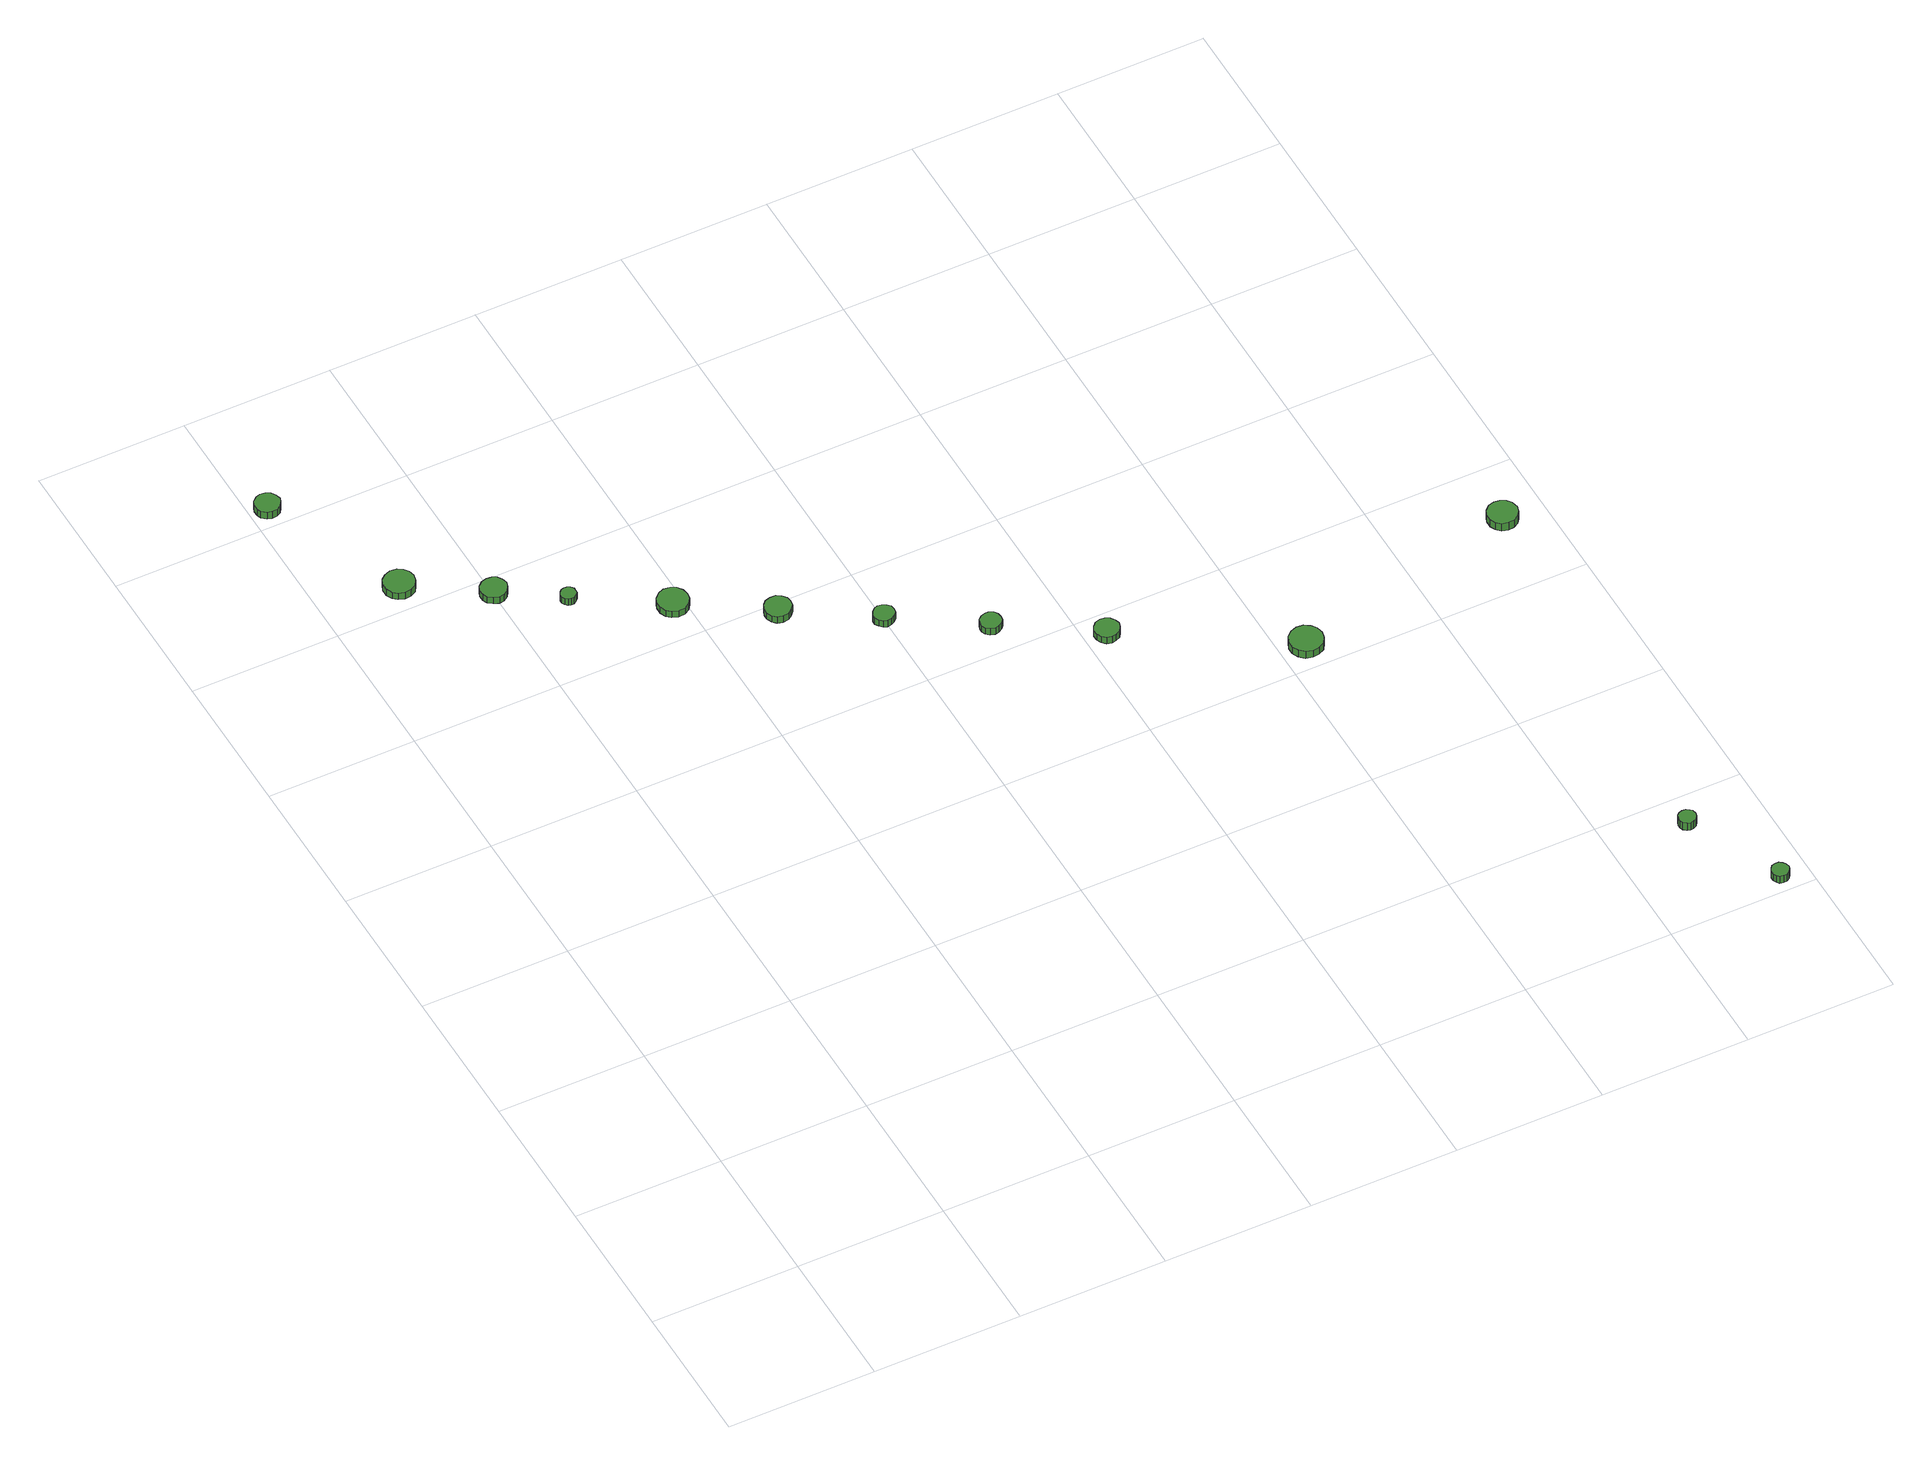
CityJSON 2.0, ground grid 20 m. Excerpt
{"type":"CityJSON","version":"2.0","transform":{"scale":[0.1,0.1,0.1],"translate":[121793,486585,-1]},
"CityObjects":{
"tree1":{"type":"SolitaryVegetationObject","attributes":{"function":"something"},"geometry":[{"type":"MultiSurface","lod":"1","boundaries":[[[0,1,2,3,4,5,6,7,8,9,10,11,12,13,14]],[[15,16,17,18,19,20,21,22,23,24,25,26,27,28,29]],[[0,29,28,1]],[[1,28,27,2]],[[2,27,26,3]],[[3,26,25,4]],[[4,25,24,5]],[[5,24,23,6]],[[6,23,22,7]],[[7,22,21,8]],[[8,21,20,9]],[[9,20,19,10]],[[10,19,18,11]],[[11,18,17,12]],[[12,17,16,13]],[[13,16,15,14]],[[14,15,29,0]]]}]},
"tree2":{"type":"SolitaryVegetationObject","attributes":{"function":"something"},"geometry":[{"type":"MultiSurface","lod":"1","boundaries":[[[30,31,32,33,34,35,36,37,38,39,40,41,42,43,44]],[[45,46,47,48,49,50,51,52,53,54,55,56,57,58,59]],[[30,59,58,31]],[[31,58,57,32]],[[32,57,56,33]],[[33,56,55,34]],[[34,55,54,35]],[[35,54,53,36]],[[36,53,52,37]],[[37,52,51,38]],[[38,51,50,39]],[[39,50,49,40]],[[40,49,48,41]],[[41,48,47,42]],[[42,47,46,43]],[[43,46,45,44]],[[44,45,59,30]]]}]},
"tree3":{"type":"SolitaryVegetationObject","attributes":{"function":"something"},"geometry":[{"type":"MultiSurface","lod":"1","boundaries":[[[60,61,62,63,64,65,66,67,68,69,70,71,72,73,74]],[[75,76,77,78,79,80,81,82,83,84,85,86,87,88,89]],[[60,89,88,61]],[[61,88,87,62]],[[62,87,86,63]],[[63,86,85,64]],[[64,85,84,65]],[[65,84,83,66]],[[66,83,82,67]],[[67,82,81,68]],[[68,81,80,69]],[[69,80,79,70]],[[70,79,78,71]],[[71,78,77,72]],[[72,77,76,73]],[[73,76,75,74]],[[74,75,89,60]]]}]},
"tree4":{"type":"SolitaryVegetationObject","attributes":{"function":"something"},"geometry":[{"type":"MultiSurface","lod":"1","boundaries":[[[90,91,92,93,94,95,96,97,98,99,100,101,102,103,104]],[[105,106,107,108,109,110,111,112,113,114,115,116,117,118,119]],[[90,119,118,91]],[[91,118,117,92]],[[92,117,116,93]],[[93,116,115,94]],[[94,115,114,95]],[[95,114,113,96]],[[96,113,112,97]],[[97,112,111,98]],[[98,111,110,99]],[[99,110,109,100]],[[100,109,108,101]],[[101,108,107,102]],[[102,107,106,103]],[[103,106,105,104]],[[104,105,119,90]]]}]},
"tree5":{"type":"SolitaryVegetationObject","attributes":{"function":"something"},"geometry":[{"type":"MultiSurface","lod":"1","boundaries":[[[120,121,122,123,124,125,126,127,128,129,130,131,132,133,134]],[[135,136,137,138,139,140,141,142,143,144,145,146,147,148,149]],[[120,149,148,121]],[[121,148,147,122]],[[122,147,146,123]],[[123,146,145,124]],[[124,145,144,125]],[[125,144,143,126]],[[126,143,142,127]],[[127,142,141,128]],[[128,141,140,129]],[[129,140,139,130]],[[130,139,138,131]],[[131,138,137,132]],[[132,137,136,133]],[[133,136,135,134]],[[134,135,149,120]]]}]},
"tree6":{"type":"SolitaryVegetationObject","attributes":{"function":"something"},"geometry":[{"type":"MultiSurface","lod":"1","boundaries":[[[150,151,152,153,154,155,156,157,158,159,160,161,162,163,164]],[[165,166,167,168,169,170,171,172,173,174,175,176,177,178,179]],[[150,179,178,151]],[[151,178,177,152]],[[152,177,176,153]],[[153,176,175,154]],[[154,175,174,155]],[[155,174,173,156]],[[156,173,172,157]],[[157,172,171,158]],[[158,171,170,159]],[[159,170,169,160]],[[160,169,168,161]],[[161,168,167,162]],[[162,167,166,163]],[[163,166,165,164]],[[164,165,179,150]]]}]},
"tree7":{"type":"SolitaryVegetationObject","attributes":{"function":"something"},"geometry":[{"type":"MultiSurface","lod":"1","boundaries":[[[180,181,182,183,184,185,186,187,188,189,190,191,192,193,194]],[[195,196,197,198,199,200,201,202,203,204,205,206,207,208,209]],[[180,209,208,181]],[[181,208,207,182]],[[182,207,206,183]],[[183,206,205,184]],[[184,205,204,185]],[[185,204,203,186]],[[186,203,202,187]],[[187,202,201,188]],[[188,201,200,189]],[[189,200,199,190]],[[190,199,198,191]],[[191,198,197,192]],[[192,197,196,193]],[[193,196,195,194]],[[194,195,209,180]]]}]},
"tree8":{"type":"SolitaryVegetationObject","attributes":{"function":"something"},"geometry":[{"type":"MultiSurface","lod":"1","boundaries":[[[210,211,212,213,214,215,216,217,218,219,220,221,222,223,224]],[[225,226,227,228,229,230,231,232,233,234,235,236,237,238,239]],[[210,239,238,211]],[[211,238,237,212]],[[212,237,236,213]],[[213,236,235,214]],[[214,235,234,215]],[[215,234,233,216]],[[216,233,232,217]],[[217,232,231,218]],[[218,231,230,219]],[[219,230,229,220]],[[220,229,228,221]],[[221,228,227,222]],[[222,227,226,223]],[[223,226,225,224]],[[224,225,239,210]]]}]},
"tree9":{"type":"SolitaryVegetationObject","attributes":{"function":"something"},"geometry":[{"type":"MultiSurface","lod":"1","boundaries":[[[240,241,242,243,244,245,246,247,248,249,250,251,252,253,254]],[[255,256,257,258,259,260,261,262,263,264,265,266,267,268,269]],[[240,269,268,241]],[[241,268,267,242]],[[242,267,266,243]],[[243,266,265,244]],[[244,265,264,245]],[[245,264,263,246]],[[246,263,262,247]],[[247,262,261,248]],[[248,261,260,249]],[[249,260,259,250]],[[250,259,258,251]],[[251,258,257,252]],[[252,257,256,253]],[[253,256,255,254]],[[254,255,269,240]]]}]},
"tree10":{"type":"SolitaryVegetationObject","attributes":{"function":"something"},"geometry":[{"type":"MultiSurface","lod":"1","boundaries":[[[270,271,272,273,274,275,276,277,278,279,280,281,282,283,284]],[[285,286,287,288,289,290,291,292,293,294,295,296,297,298,299]],[[270,299,298,271]],[[271,298,297,272]],[[272,297,296,273]],[[273,296,295,274]],[[274,295,294,275]],[[275,294,293,276]],[[276,293,292,277]],[[277,292,291,278]],[[278,291,290,279]],[[279,290,289,280]],[[280,289,288,281]],[[281,288,287,282]],[[282,287,286,283]],[[283,286,285,284]],[[284,285,299,270]]]}]},
"tree11":{"type":"SolitaryVegetationObject","attributes":{"function":"something"},"geometry":[{"type":"MultiSurface","lod":"1","boundaries":[[[300,301,302,303,304,305,306,307,308,309,310,311,312,313,314]],[[315,316,317,318,319,320,321,322,323,324,325,326,327,328,329]],[[300,329,328,301]],[[301,328,327,302]],[[302,327,326,303]],[[303,326,325,304]],[[304,325,324,305]],[[305,324,323,306]],[[306,323,322,307]],[[307,322,321,308]],[[308,321,320,309]],[[309,320,319,310]],[[310,319,318,311]],[[311,318,317,312]],[[312,317,316,313]],[[313,316,315,314]],[[314,315,329,300]]]}]},
"tree12":{"type":"SolitaryVegetationObject","attributes":{"function":"something"},"geometry":[{"type":"MultiSurface","lod":"1","boundaries":[[[330,331,332,333,334,335,336,337,338,339,340,341,342,343,344]],[[345,346,347,348,349,350,351,352,353,354,355,356,357,358,359]],[[330,359,358,331]],[[331,358,357,332]],[[332,357,356,333]],[[333,356,355,334]],[[334,355,354,335]],[[335,354,353,336]],[[336,353,352,337]],[[337,352,351,338]],[[338,351,350,339]],[[339,350,349,340]],[[340,349,348,341]],[[341,348,347,342]],[[342,347,346,343]],[[343,346,345,344]],[[344,345,359,330]]]}]},
"tree13":{"type":"SolitaryVegetationObject","attributes":{"function":"something"},"geometry":[{"type":"MultiSurface","lod":"1","boundaries":[[[360,361,362,363,364,365,366,367,368,369,370,371,372,373,374]],[[375,376,377,378,379,380,381,382,383,384,385,386,387,388,389]],[[360,389,388,361]],[[361,388,387,362]],[[362,387,386,363]],[[363,386,385,364]],[[364,385,384,365]],[[365,384,383,366]],[[366,383,382,367]],[[367,382,381,368]],[[368,381,380,369]],[[369,380,379,370]],[[370,379,378,371]],[[371,378,377,372]],[[372,377,376,373]],[[373,376,375,374]],[[374,375,389,360]]]}]}
},
"vertices":[
[41,1428,20],[39,1435,20],[35,1441,20],[29,1444,20],[22,1445,20],[16,1443,20],[10,1438,20],[8,1432,20],[8,1425,20],[10,1419,20],[16,1414,20],[22,1412,20],[29,1413,20],[35,1416,20],[39,1422,20],[39,1422,8],[35,1416,8],[29,1413,8],[22,1412,8],[16,1414,8],[10,1419,8],[8,1425,8],[8,1432,8],[10,1438,8],[16,1443,8],[22,1445,8],[29,1444,8],[35,1441,8],[39,1435,8],[41,1428,8],
[125,1238,19],[123,1246,19],[118,1253,19],[111,1257,19],[102,1258,19],[94,1255,19],[88,1250,19],[84,1242,19],[84,1233,19],[88,1225,19],[94,1220,19],[102,1217,19],[111,1218,19],[118,1222,19],[123,1229,19],[123,1229,8],[118,1222,8],[111,1218,8],[102,1217,8],[94,1220,8],[88,1225,8],[84,1233,8],[84,1242,8],[88,1250,8],[94,1255,8],[102,1258,8],[111,1257,8],[118,1253,8],[123,1246,8],[125,1238,8],
[219,1175,19],[217,1182,19],[213,1188,19],[207,1191,19],[200,1192,19],[193,1190,19],[187,1185,19],[184,1178,19],[184,1171,19],[187,1164,19],[193,1160,19],[200,1157,19],[207,1158,19],[213,1162,19],[217,1168,19],[217,1168,8],[213,1162,8],[207,1158,8],[200,1157,8],[193,1160,8],[187,1164,8],[184,1171,8],[184,1178,8],[187,1185,8],[193,1190,8],[200,1192,8],[207,1191,8],[213,1188,8],[217,1182,8],[219,1175,8],
[287,1124,19],[287,1128,19],[284,1132,19],[280,1134,19],[276,1134,19],[272,1133,19],[269,1130,19],[267,1126,19],[267,1122,19],[269,1118,19],[272,1115,19],[276,1114,19],[280,1114,19],[284,1117,19],[287,1120,19],[287,1120,8],[284,1117,8],[280,1114,8],[276,1114,8],[272,1115,8],[269,1118,8],[267,1122,8],[267,1126,8],[269,1130,8],[272,1133,8],[276,1134,8],[280,1134,8],[284,1132,8],[287,1128,8],[287,1124,8],
[405,1055,19],[403,1064,19],[398,1071,19],[391,1075,19],[382,1076,19],[374,1073,19],[368,1067,19],[365,1060,19],[365,1051,19],[368,1043,19],[374,1038,19],[382,1035,19],[391,1036,19],[398,1040,19],[403,1047,19],[403,1047,8],[398,1040,8],[391,1036,8],[382,1035,8],[374,1038,8],[368,1043,8],[365,1051,8],[365,1060,8],[368,1067,8],[374,1073,8],[382,1076,8],[391,1075,8],[398,1071,8],[403,1064,8],[405,1055,8],
[510,986,19],[509,993,19],[504,999,19],[498,1003,19],[490,1003,19],[483,1001,19],[478,996,19],[475,989,19],[475,982,19],[478,975,19],[483,970,19],[490,968,19],[498,969,19],[504,973,19],[509,979,19],[509,979,8],[504,973,8],[498,969,8],[490,968,8],[483,970,8],[478,975,8],[475,982,8],[475,989,8],[478,996,8],[483,1001,8],[490,1003,8],[498,1003,8],[504,999,8],[509,993,8],[510,986,8],
[615,916,19],[614,922,19],[610,926,19],[605,929,19],[599,930,19],[594,928,19],[590,924,19],[587,919,19],[587,913,19],[590,908,19],[594,904,19],[599,902,19],[605,903,19],[610,906,19],[614,910,19],[614,910,8],[610,906,8],[605,903,8],[599,902,8],[594,904,8],[590,908,8],[587,913,8],[587,919,8],[590,924,8],[594,928,8],[599,930,8],[605,929,8],[610,926,8],[614,922,8],[615,916,8],
[724,844,19],[723,850,19],[720,855,19],[714,858,19],[709,858,19],[703,856,19],[698,852,19],[696,847,19],[696,841,19],[698,836,19],[703,832,19],[709,830,19],[714,831,19],[720,834,19],[723,838,19],[723,838,8],[720,834,8],[714,831,8],[709,830,8],[703,832,8],[698,836,8],[696,841,8],[696,847,8],[698,852,8],[703,856,8],[709,858,8],[714,858,8],[720,855,8],[723,850,8],[724,844,8],
[846,768,19],[844,774,19],[840,780,19],[834,783,19],[828,784,19],[821,782,19],[816,777,19],[813,771,19],[813,764,19],[816,758,19],[821,753,19],[828,751,19],[834,752,19],[840,755,19],[844,761,19],[844,761,8],[840,755,8],[834,752,8],[828,751,8],[821,753,8],[816,758,8],[813,764,8],[813,771,8],[816,777,8],[821,782,8],[828,784,8],[834,783,8],[840,780,8],[844,774,8],[846,768,8],
[1054,633,26],[1052,642,26],[1047,649,26],[1039,654,26],[1030,655,26],[1021,652,26],[1014,646,26],[1010,637,26],[1010,628,26],[1014,620,26],[1021,613,26],[1030,611,26],[1039,612,26],[1047,616,26],[1052,624,26],[1052,624,14],[1047,616,14],[1039,612,14],[1030,611,14],[1021,613,14],[1014,620,14],[1010,628,14],[1010,637,14],[1014,646,14],[1021,652,14],[1030,655,14],[1039,654,14],[1047,649,14],[1052,642,14],[1054,633,14],
[1311,147,32],[1310,152,32],[1307,155,32],[1303,158,32],[1298,158,32],[1294,157,32],[1290,154,32],[1288,149,32],[1288,145,32],[1290,140,32],[1294,137,32],[1298,135,32],[1303,136,32],[1307,138,32],[1310,142,32],[1310,142,19],[1307,138,19],[1303,136,19],[1298,135,19],[1294,137,19],[1290,140,19],[1288,145,19],[1288,149,19],[1290,154,19],[1294,157,19],[1298,158,19],[1303,158,19],[1307,155,19],[1310,152,19],[1311,147,19],
[1371,17,29],[1370,22,29],[1367,26,29],[1363,29,29],[1358,29,29],[1353,28,29],[1350,24,29],[1348,20,29],[1348,15,29],[1350,11,29],[1353,7,29],[1358,6,29],[1363,6,29],[1367,9,29],[1370,13,29],[1370,13,17],[1367,9,17],[1363,6,17],[1358,6,17],[1353,7,17],[1350,11,17],[1348,15,17],[1348,20,17],[1350,24,17],[1353,28,17],[1358,29,17],[1363,29,17],[1367,26,17],[1370,22,17],[1371,17,17],
[1361,707,29],[1359,716,29],[1354,722,29],[1347,726,29],[1339,727,29],[1331,725,29],[1325,719,29],[1322,712,29],[1322,703,29],[1325,696,29],[1331,690,29],[1339,688,29],[1347,689,29],[1354,693,29],[1359,699,29],[1359,699,16],[1354,693,16],[1347,689,16],[1339,688,16],[1331,690,16],[1325,696,16],[1322,703,16],[1322,712,16],[1325,719,16],[1331,725,16],[1339,727,16],[1347,726,16],[1354,722,16],[1359,716,16],[1361,707,16]
]}
